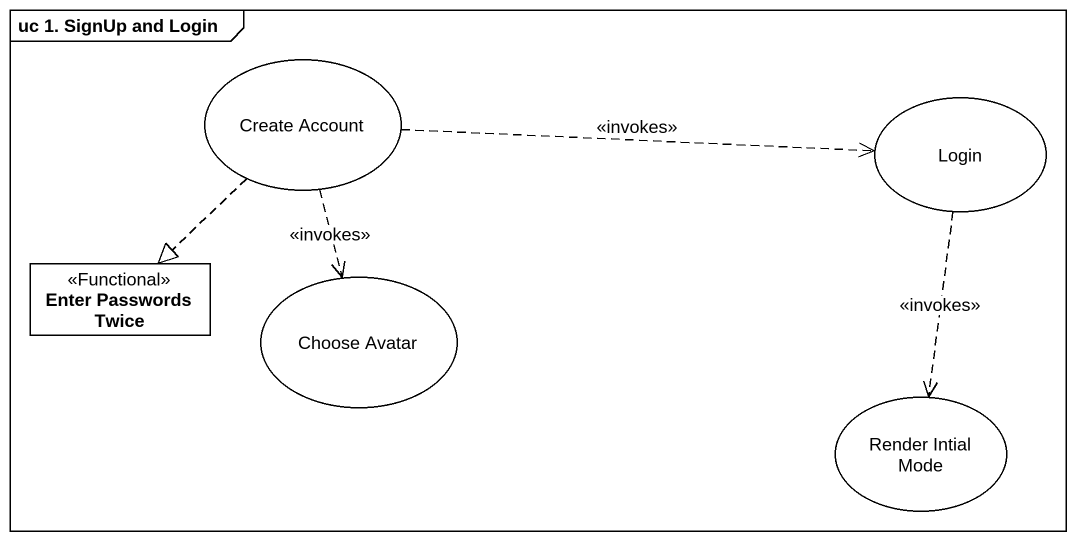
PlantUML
@startuml
mainframe uc 1. SignUp and Login
allowmixing
hide circle
hide empty members
usecase "Create Account" as Create_Account
usecase Login
class "Enter Passwords Twice" as Enter_Passwords_Twice <<Functional>>
usecase "Choose Avatar" as Choose_Avatar
usecase "Render Intial Mode" as Render_Intial_Mode
Create_Account .right.> Login : <<invokes>>
Create_Account ..|> Enter_Passwords_Twice
Create_Account ..> Choose_Avatar : <<invokes>>
Login ..> Render_Intial_Mode : <<invokes>>
@enduml
